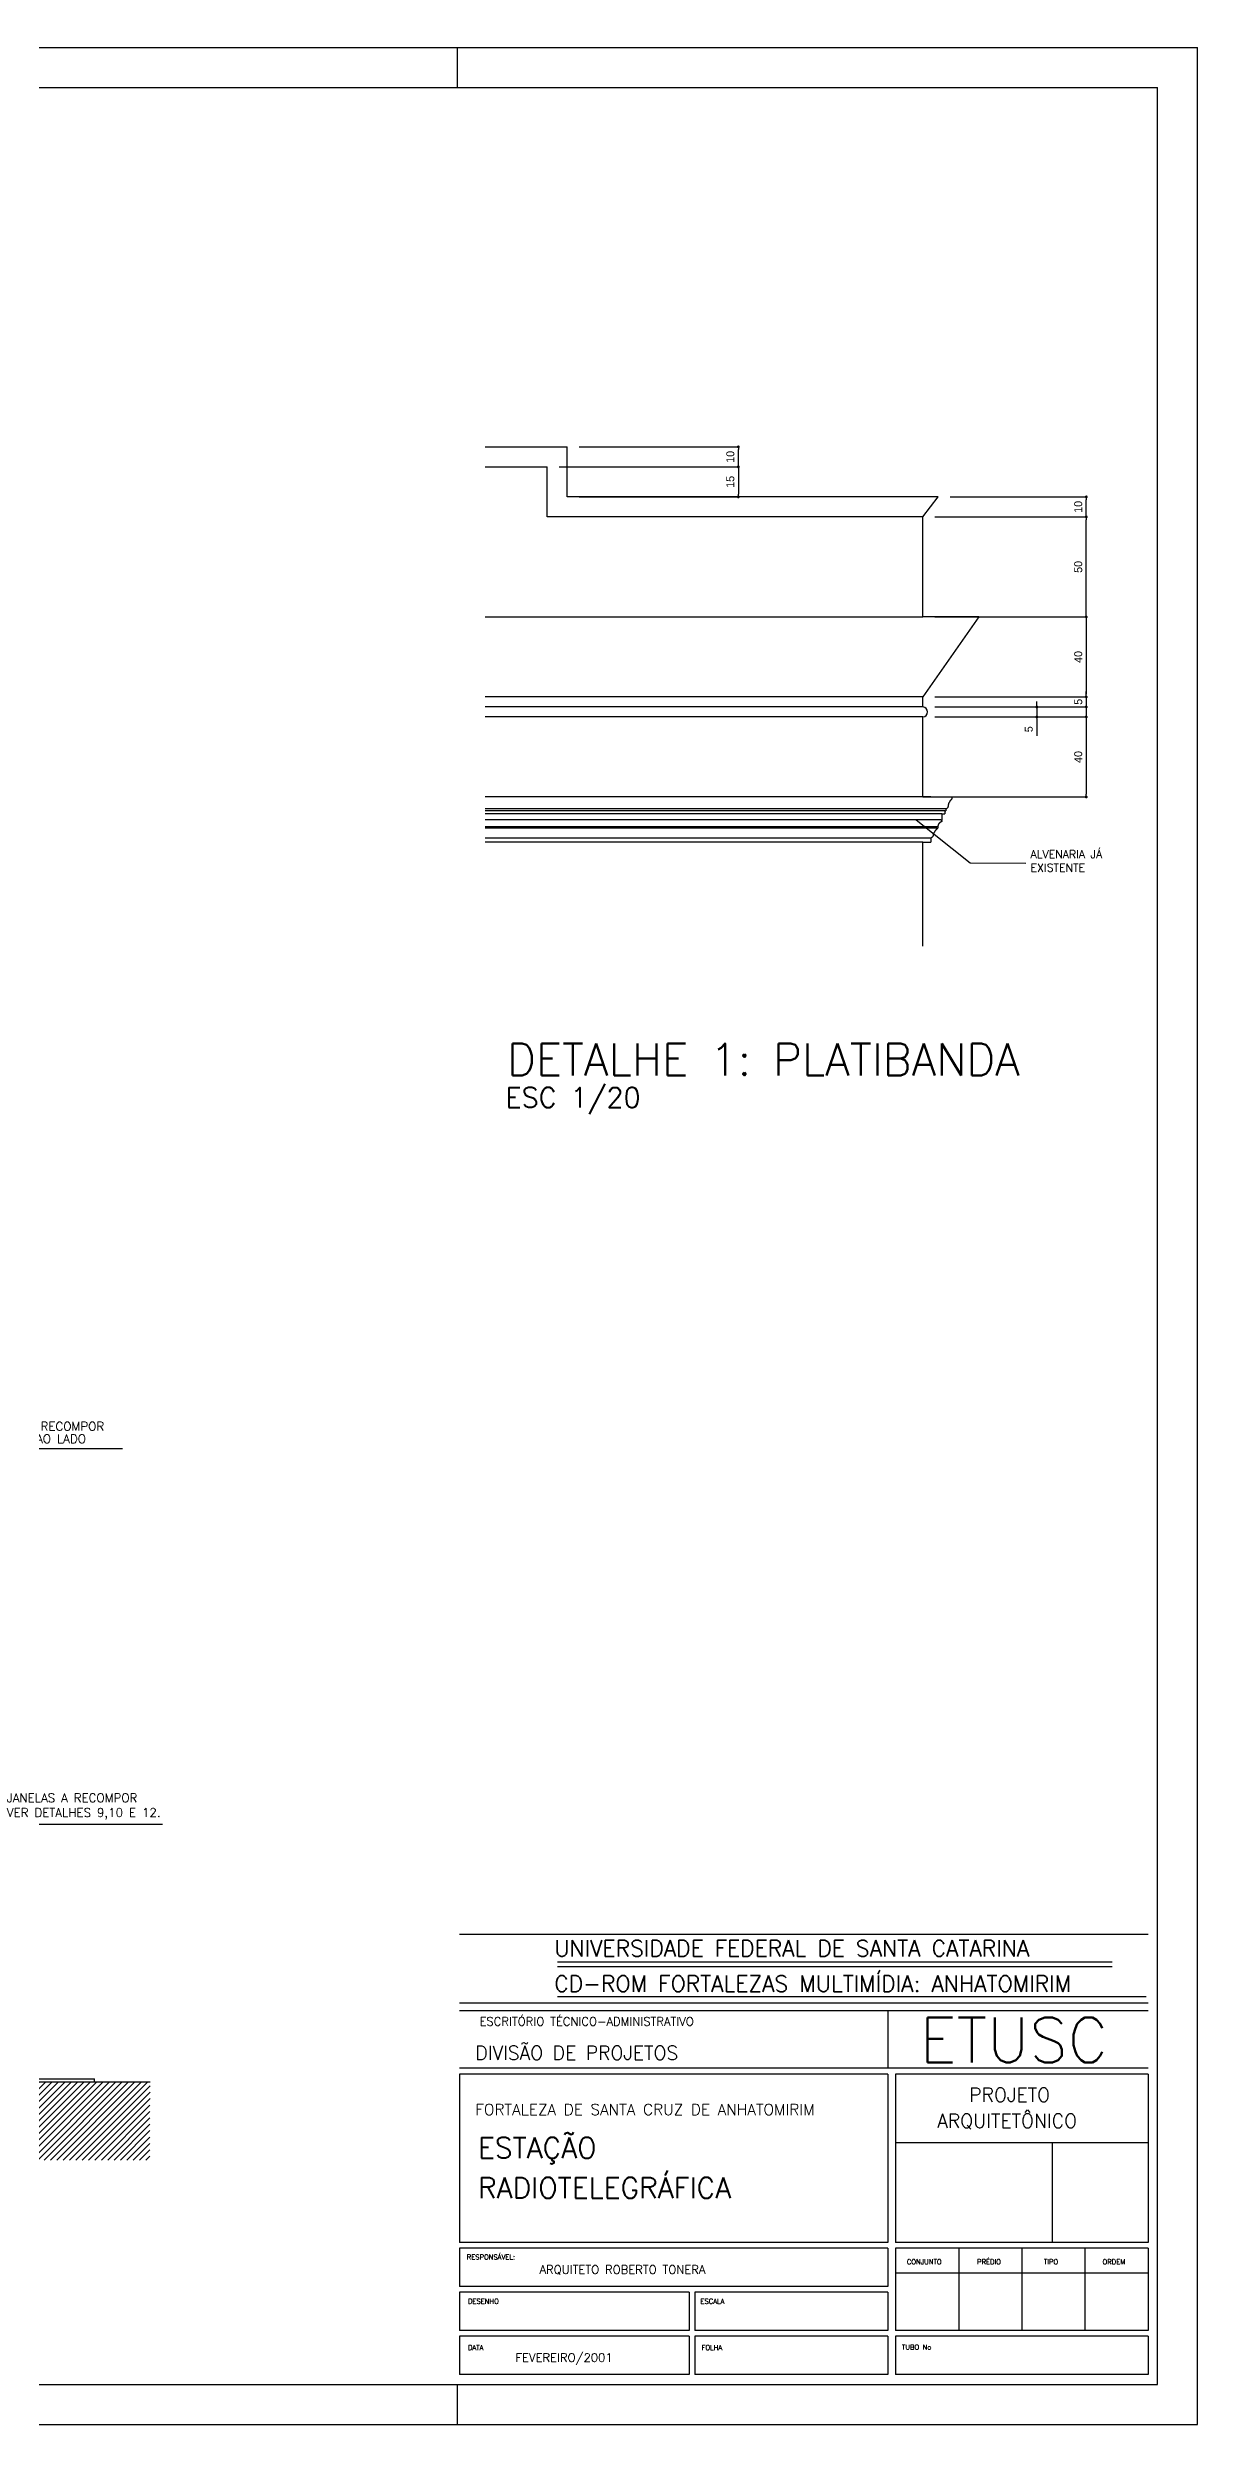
# Model space of a CAD drawing. Extents: x -1098 to 3016, y -832 to 644.
# Drawn here: x -544 to -257, y -779 to -185 of the extents above; entities that cross this region are included whole.
import ezdxf

# ---------------------------------------------------------------- set-up
doc = ezdxf.new("R2010")
doc.units = 0
doc.header["$MEASUREMENT"] = 0
doc.layers.get('0').update_dxf_attribs({"linetype": 'CONTINUOUS'})
doc.layers.get('DEFPOINTS').update_dxf_attribs({"linetype": 'CONTINUOUS'})
for name, color, linetype in [('ESQUADRIAS', 2, 'CONTINUOUS'), ('HACHURA', 1, 'CONTINUOUS'), ('MARGEMINT', 6, 'CONTINUOUS'), ('MARGEMTEXT', 1, 'CONTINUOUS'), ('MARGEXT', 2, 'CONTINUOUS'), ('MARGINT', 6, 'CONTINUOUS'), ('PAREDE', 1, 'CONTINUOUS'), ('PAREDES', 7, 'CONTINUOUS'), ('PISO', 1, 'CONTINUOUS'), ('TERRA', 7, 'CONTINUOUS'), ('TEXT1', 3, 'CONTINUOUS'), ('TEXT2', 6, 'CONTINUOUS')]:
    doc.layers.add(name, color=color, linetype=linetype)
doc.styles.add('ROMANS', font='romans')
doc.dimstyles.new('ISO-25', dxfattribs={"dimtxt": 10, "dimasz": 3.5, "dimexe": 1.25, "dimexo": 15, "dimgap": 5, "dimtad": 1, "dimdec": 1, "dimtxsty": 'STANDARD', "dimblk": 'DOT', "dimcen": 2.5, "dimclrd": 1, "dimclre": 1, "dimclrt": 2, "dimazin": 3, "dimtfac": 1, "dimtdec": 1, "dimtmove": 0, "dimatfit": 3})

# ---------------------------------------------------------------- blocks, each defined once
blk = doc.blocks.new('_DOT')
at = {"color": 0, "linetype": 'BYBLOCK'}
blk.add_line((-0.5, 0), (-1, 0), dxfattribs=at)
at = {"color": 0, "linetype": 'BYBLOCK', "const_width": 0.5}
blk.add_lwpolyline([(-0.25, 0, 1), (0.25, 0, 1)], format="xyb", close=True, dxfattribs=at)
blk = doc.blocks.new('*D170')
at = {"color": 1, "linetype": 'BYBLOCK'}
for p, q in [((-322.18, -302.29), (-284.06, -302.29)), ((-284.31, -326.59), (-284.31, -302.99)), ((-322.18, -327.29), (-284.06, -327.29))]:
    blk.add_line(p, q, dxfattribs=at)
at = {"layer": 'DEFPOINTS', "color": 0, "linetype": 'BYBLOCK'}
for p in [(-325.18, -302.29), (-284.31, -302.29), (-325.18, -327.29)]:
    blk.add_point(p, dxfattribs=at)
at = {"color": 1, "linetype": 'BYBLOCK', "xscale": 0.7000000000000001, "yscale": 0.7000000000000001, "zscale": 0.7000000000000001}
for p, rotation in [((-284.31, -302.29), 90), ((-284.31, -327.29), 270)]:
    blk.add_blockref('_DOT', p, dxfattribs=dict(at, rotation=rotation))
at = {"color": 2, "linetype": 'BYBLOCK', "insert": (-286.31, -314.79), "char_height": 2, "attachment_point": 5, "rotation": 90}
blk.add_mtext('50', dxfattribs=at)
blk = doc.blocks.new('*D171')
at = {"color": 1, "linetype": 'BYBLOCK'}
for p, q in [((-322.18, -352.29), (-284.06, -352.29)), ((-284.31, -352.99), (-284.31, -371.59)), ((-322.18, -372.29), (-284.06, -372.29))]:
    blk.add_line(p, q, dxfattribs=at)
at = {"layer": 'DEFPOINTS', "color": 0, "linetype": 'BYBLOCK'}
for p in [(-325.18, -352.29), (-325.18, -372.29), (-284.31, -372.29)]:
    blk.add_point(p, dxfattribs=at)
at = {"color": 1, "linetype": 'BYBLOCK', "xscale": 0.7000000000000001, "yscale": 0.7000000000000001, "zscale": 0.7000000000000001}
for p, rotation in [((-284.31, -352.29), 90), ((-284.31, -372.29), 270)]:
    blk.add_blockref('_DOT', p, dxfattribs=dict(at, rotation=rotation))
at = {"color": 2, "linetype": 'BYBLOCK', "insert": (-286.31, -362.29), "char_height": 2, "attachment_point": 5, "rotation": 90}
blk.add_mtext('40', dxfattribs=at)
blk = doc.blocks.new('*D172')
at = {"color": 1, "linetype": 'BYBLOCK'}
for p, q in [((-322.18, -349.79), (-296.44, -349.79)), ((-296.69, -349.09), (-296.69, -348.39)), ((-296.69, -349.79), (-296.69, -352.29)), ((-322.18, -352.29), (-296.44, -352.29)), ((-296.69, -352.99), (-296.69, -357.02))]:
    blk.add_line(p, q, dxfattribs=at)
at = {"layer": 'DEFPOINTS', "color": 0, "linetype": 'BYBLOCK'}
for p in [(-325.18, -349.79), (-325.18, -352.29), (-296.69, -352.29)]:
    blk.add_point(p, dxfattribs=at)
at = {"color": 1, "linetype": 'BYBLOCK', "xscale": 0.7000000000000001, "yscale": 0.7000000000000001, "zscale": 0.7000000000000001}
for p, rotation in [((-296.69, -349.79), 270), ((-296.69, -352.29), 90)]:
    blk.add_blockref('_DOT', p, dxfattribs=dict(at, rotation=rotation))
at = {"color": 2, "linetype": 'BYBLOCK', "insert": (-298.69, -355.36), "char_height": 2, "attachment_point": 5, "rotation": 90}
blk.add_mtext('5', dxfattribs=at)
blk = doc.blocks.new('*D173')
at = {"color": 1, "linetype": 'BYBLOCK'}
for p, q in [((-322.18, -327.29), (-284.06, -327.29)), ((-284.31, -327.99), (-284.31, -346.59)), ((-322.18, -347.29), (-284.06, -347.29))]:
    blk.add_line(p, q, dxfattribs=at)
at = {"layer": 'DEFPOINTS', "color": 0, "linetype": 'BYBLOCK'}
for p in [(-325.18, -327.29), (-325.18, -347.29), (-284.31, -347.29)]:
    blk.add_point(p, dxfattribs=at)
at = {"color": 1, "linetype": 'BYBLOCK', "xscale": 0.7000000000000001, "yscale": 0.7000000000000001, "zscale": 0.7000000000000001}
for p, rotation in [((-284.31, -327.29), 90), ((-284.31, -347.29), 270)]:
    blk.add_blockref('_DOT', p, dxfattribs=dict(at, rotation=rotation))
at = {"color": 2, "linetype": 'BYBLOCK', "insert": (-286.31, -337.29), "char_height": 2, "attachment_point": 5, "rotation": 90}
blk.add_mtext('40', dxfattribs=at)
blk = doc.blocks.new('*D174')
at = {"color": 1, "linetype": 'BYBLOCK'}
for p, q in [((-411.07, -284.79), (-371.06, -284.79)), ((-416.07, -289.79), (-371.06, -289.79)), ((-371.31, -289.09), (-371.31, -285.49))]:
    blk.add_line(p, q, dxfattribs=at)
at = {"layer": 'DEFPOINTS', "color": 0, "linetype": 'BYBLOCK'}
for p in [(-414.07, -284.79), (-371.31, -284.79), (-419.07, -289.79)]:
    blk.add_point(p, dxfattribs=at)
at = {"color": 1, "linetype": 'BYBLOCK', "xscale": 0.7000000000000001, "yscale": 0.7000000000000001, "zscale": 0.7000000000000001}
for p, rotation in [((-371.31, -284.79), 90), ((-371.31, -289.79), 270)]:
    blk.add_blockref('_DOT', p, dxfattribs=dict(at, rotation=rotation))
at = {"color": 2, "linetype": 'BYBLOCK', "insert": (-373.31, -287.29), "char_height": 2, "attachment_point": 5, "rotation": 90}
blk.add_mtext('10', dxfattribs=at)
blk = doc.blocks.new('*D175')
at = {"color": 1, "linetype": 'BYBLOCK'}
for p, q in [((-416.07, -289.79), (-371.06, -289.79)), ((-371.31, -290.49), (-371.31, -296.59)), ((-411.1, -297.29), (-371.06, -297.29))]:
    blk.add_line(p, q, dxfattribs=at)
at = {"layer": 'DEFPOINTS', "color": 0, "linetype": 'BYBLOCK'}
for p in [(-419.07, -289.79), (-414.1, -297.29), (-371.31, -297.29)]:
    blk.add_point(p, dxfattribs=at)
at = {"color": 1, "linetype": 'BYBLOCK', "xscale": 0.7000000000000001, "yscale": 0.7000000000000001, "zscale": 0.7000000000000001}
for p, rotation in [((-371.31, -289.79), 90), ((-371.31, -297.29), 270)]:
    blk.add_blockref('_DOT', p, dxfattribs=dict(at, rotation=rotation))
at = {"color": 2, "linetype": 'BYBLOCK', "insert": (-373.31, -293.54), "char_height": 2, "attachment_point": 5, "rotation": 90}
blk.add_mtext('15', dxfattribs=at)
blk = doc.blocks.new('*D176')
at = {"color": 1, "linetype": 'BYBLOCK'}
for p, q in [((-322.18, -302.29), (-284.06, -302.29)), ((-318.37, -297.29), (-284.06, -297.29)), ((-284.31, -301.59), (-284.31, -297.99))]:
    blk.add_line(p, q, dxfattribs=at)
at = {"layer": 'DEFPOINTS', "color": 0, "linetype": 'BYBLOCK'}
for p in [(-325.18, -302.29), (-321.37, -297.29), (-284.31, -297.29)]:
    blk.add_point(p, dxfattribs=at)
at = {"color": 1, "linetype": 'BYBLOCK', "xscale": 0.7000000000000001, "yscale": 0.7000000000000001, "zscale": 0.7000000000000001}
for p, rotation in [((-284.31, -297.29), 90), ((-284.31, -302.29), 270)]:
    blk.add_blockref('_DOT', p, dxfattribs=dict(at, rotation=rotation))
at = {"color": 2, "linetype": 'BYBLOCK', "insert": (-286.31, -299.79), "char_height": 2, "attachment_point": 5, "rotation": 90}
blk.add_mtext('10', dxfattribs=at)

msp = doc.modelspace()

# ---------------------------------------------------------------- hatches: boundary and pattern name
at = {"layer": 'HACHURA'}
h = msp.add_hatch(dxfattribs=at)
h.set_pattern_fill('ANSI31', color=256, scale=9, style=0)
h.set_pattern_definition([(45, (-19298.0355, -4128.9096), (-0.79549513, 0.79549513), [])])
h.paths.add_polyline_path([(-1007.605, -697.376), (-1007.605, -712.926), (-518.509, -712.926), (-518.395, -693.376), (-860.308, -693.376), (-860.308, -679.756), (-895.755, -679.756), (-895.755, -697.376)])

# ---------------------------------------------------------------- linework, layer by layer
at = {"layer": 'ESQUADRIAS', "color": 1}
for p, q in [((-322.175, -347.29), (-284.063, -347.29)), ((-322.175, -349.79), (-284.063, -349.79)), ((-284.313, -346.59), (-284.313, -345.89)), ((-284.313, -347.29), (-284.313, -349.79)), ((-284.313, -350.49), (-284.313, -354.523))]:
    msp.add_line(p, q, dxfattribs=at)
at = {"layer": 'MARGEMINT'}
for p, q in [((-268.869, -656.527), (-441, -656.527)), ((-268.869, -673.74), (-441, -673.74)), ((-268.869, -675.653), (-441, -675.653)), ((-268.869, -689.997), (-441, -689.997))]:
    msp.add_line(p, q, dxfattribs=at)
at = {"layer": 'MARGEMTEXT'}
for p, q in [((-333.896, -675.653), (-333.896, -689.997)), ((-333.896, -691.432), (-441, -691.432)), ((-441, -691.432), (-441, -733.508)), ((-333.896, -691.432), (-333.896, -733.508)), ((-268.869, -691.432), (-331.984, -691.432)), ((-331.984, -691.432), (-331.984, -733.508)), ((-268.869, -691.432), (-268.869, -733.508)), ((-268.869, -708.645), (-331.984, -708.645)), ((-292.82, -708.645), (-292.82, -733.508)), ((-333.896, -733.508), (-441, -733.508)), ((-333.896, -734.943), (-441, -734.943)), ((-441, -734.943), (-441, -744.505)), ((-333.896, -734.943), (-333.896, -744.505)), ((-268.869, -733.508), (-331.984, -733.508)), ((-331.984, -734.943), (-331.984, -755.503)), ((-268.869, -734.943), (-331.984, -734.943)), ((-316.205, -734.943), (-316.205, -755.503)), ((-300.426, -734.943), (-300.426, -755.503)), ((-284.648, -734.943), (-284.648, -755.503)), ((-268.869, -734.943), (-268.869, -755.503)), ((-268.869, -741.158), (-331.984, -741.158)), ((-333.896, -744.505), (-441, -744.505)), ((-383.623, -745.94), (-441, -745.94)), ((-441, -745.94), (-441, -755.503)), ((-383.623, -745.94), (-383.623, -755.503)), ((-333.896, -745.94), (-382.189, -745.94)), ((-382.189, -745.94), (-382.189, -755.503)), ((-333.896, -745.94), (-333.896, -755.503)), ((-383.623, -755.503), (-441, -755.503)), ((-383.623, -756.937), (-441, -756.937)), ((-441, -756.937), (-441, -766.5)), ((-383.623, -756.937), (-383.623, -766.5)), ((-333.896, -755.503), (-382.189, -755.503)), ((-333.896, -756.937), (-382.189, -756.937)), ((-382.189, -756.937), (-382.189, -766.5)), ((-333.896, -756.937), (-333.896, -766.5)), ((-268.869, -755.503), (-331.984, -755.503)), ((-268.869, -756.937), (-331.984, -756.937)), ((-331.984, -756.937), (-331.984, -766.5)), ((-268.869, -756.937), (-268.869, -766.5)), ((-383.623, -766.5), (-441, -766.5)), ((-333.896, -766.5), (-382.189, -766.5)), ((-268.869, -766.5), (-331.984, -766.5))]:
    msp.add_line(p, q, dxfattribs=at)
at = {"layer": 'MARGEXT'}
for p, q in [((-1097.5, -185), (-256.5, -185)), ((-441.5, -195), (-441.5, -185)), ((-256.5, -779), (-256.5, -185)), ((-441.5, -779), (-441.5, -769)), ((-1097.5, -779), (-256.5, -779))]:
    msp.add_line(p, q, dxfattribs=at)
at = {"layer": 'MARGINT'}
for p, q in [((-1072.5, -195), (-266.5, -195)), ((-266.5, -769), (-266.5, -195)), ((-1072.5, -769), (-266.5, -769))]:
    msp.add_line(p, q, dxfattribs=at)
at = {"layer": 'PAREDE', "color": 2}
for points in [[(-434.643, -289.79), (-419.074, -289.79)], [(-419.074, -302.29), (-419.074, -289.79)], [(-325.175, -302.29), (-419.074, -302.29)], [(-434.643, -327.29), (-325.175, -327.29)], [(-325.175, -347.29), (-434.643, -347.29)], [(-325.175, -349.79), (-434.643, -349.79)], [(-325.175, -352.29), (-434.643, -352.29)]]:
    msp.add_lwpolyline(points, dxfattribs=at)
at = {"layer": 'PAREDES'}
for points in [[(-434.643, -284.79), (-414.074, -284.79)], [(-414.098, -297.29), (-414.074, -284.79)], [(-321.375, -297.29), (-414.098, -297.29)], [(-325.175, -302.29), (-321.375, -297.29)], [(-325.175, -327.29), (-325.175, -302.29)], [(-311.154, -327.29), (-325.175, -347.29)], [(-311.154, -327.29), (-325.175, -327.29)], [(-325.175, -349.79), (-325.175, -347.29)], [(-325.175, -372.29), (-325.175, -352.29)], [(-325.175, -372.29), (-323.175, -372.29), (-323.175, -372.29), (-323.175, -372.29), (-317.925, -372.29)], [(-323.175, -372.29), (-323.175, -372.29)], [(-317.925, -372.79), (-317.997, -372.878), (-318.06, -372.949), (-318.115, -373.006), (-318.164, -373.051), (-318.206, -373.088), (-318.244, -373.119), (-318.277, -373.146), (-318.307, -373.172), (-318.333, -373.2), (-318.358, -373.229), (-318.38, -373.26), (-318.4, -373.29), (-318.419, -373.321), (-318.436, -373.352), (-318.452, -373.382), (-318.468, -373.411), (-318.483, -373.438), (-318.497, -373.465), (-318.512, -373.491), (-318.528, -373.519), (-318.544, -373.547), (-318.561, -373.579), (-318.58, -373.613), (-318.6, -373.652), (-318.623, -373.695), (-318.647, -373.743), (-318.671, -373.794), (-318.696, -373.847), (-318.72, -373.903), (-318.742, -373.961), (-318.762, -374.019), (-318.779, -374.077), (-318.792, -374.135), (-318.802, -374.193), (-318.81, -374.249), (-318.817, -374.306), (-318.822, -374.362), (-318.828, -374.417), (-318.834, -374.471), (-318.842, -374.526), (-318.852, -374.579), (-318.863, -374.632), (-318.877, -374.685), (-318.892, -374.736), (-318.909, -374.788), (-318.928, -374.838), (-318.948, -374.888), (-318.969, -374.937), (-318.991, -374.985), (-319.018, -375.032), (-319.051, -375.078), (-319.095, -375.123), (-319.151, -375.167), (-319.223, -375.209), (-319.313, -375.25), (-319.425, -375.29)], [(-317.925, -372.29), (-317.925, -372.79)], [(-321.675, -380.04), (-321.675, -380.29)], [(-321.675, -380.04), (-321.425, -380.04)], [(-320.675, -378.04), (-320.622, -378.063), (-320.578, -378.084), (-320.543, -378.103), (-320.516, -378.121), (-320.494, -378.137), (-320.478, -378.153), (-320.466, -378.167), (-320.457, -378.181), (-320.449, -378.195), (-320.443, -378.209), (-320.438, -378.223), (-320.434, -378.236), (-320.432, -378.25), (-320.431, -378.264), (-320.43, -378.278), (-320.431, -378.292), (-320.432, -378.306), (-320.435, -378.321), (-320.438, -378.335), (-320.442, -378.35), (-320.447, -378.364), (-320.453, -378.378), (-320.46, -378.391), (-320.468, -378.404), (-320.476, -378.417), (-320.486, -378.428), (-320.496, -378.439), (-320.507, -378.449), (-320.519, -378.459), (-320.532, -378.468), (-320.545, -378.477), (-320.558, -378.485), (-320.572, -378.492), (-320.586, -378.499), (-320.601, -378.506), (-320.616, -378.513), (-320.631, -378.521), (-320.646, -378.529), (-320.661, -378.538), (-320.677, -378.547), (-320.692, -378.558), (-320.708, -378.57), (-320.723, -378.583), (-320.739, -378.596), (-320.754, -378.609), (-320.77, -378.622), (-320.786, -378.635), (-320.803, -378.647), (-320.819, -378.658), (-320.836, -378.668), (-320.853, -378.678), (-320.87, -378.688), (-320.887, -378.698), (-320.905, -378.708), (-320.922, -378.719), (-320.939, -378.73), (-320.956, -378.743), (-320.973, -378.756), (-320.989, -378.77), (-321.006, -378.785), (-321.022, -378.8), (-321.038, -378.815), (-321.054, -378.83), (-321.069, -378.844), (-321.084, -378.858), (-321.099, -378.872), (-321.114, -378.886), (-321.128, -378.9), (-321.142, -378.914), (-321.156, -378.93), (-321.169, -378.946), (-321.182, -378.964), (-321.194, -378.983), (-321.206, -379.005), (-321.218, -379.027), (-321.23, -379.052), (-321.242, -379.078), (-321.253, -379.105), (-321.265, -379.134), (-321.277, -379.165), (-321.289, -379.197), (-321.302, -379.232), (-321.317, -379.27), (-321.333, -379.313), (-321.351, -379.36), (-321.372, -379.413), (-321.397, -379.473), (-321.425, -379.54)], [(-321.425, -379.54), (-321.425, -380.04)], [(-320.675, -378.04), (-320.425, -378.04)], [(-320.425, -376.54), (-320.425, -378.04)], [(-320.425, -376.54), (-319.675, -376.54)], [(-319.675, -375.79), (-319.675, -376.54)], [(-319.675, -375.79), (-319.425, -375.79)], [(-319.425, -375.29), (-319.425, -375.79)], [(-325.175, -383.54), (-323.175, -383.54)], [(-325.175, -409.557), (-325.175, -383.54)], [(-321.675, -380.29), (-321.747, -380.378), (-321.81, -380.449), (-321.865, -380.506), (-321.914, -380.551), (-321.956, -380.588), (-321.994, -380.619), (-322.027, -380.646), (-322.057, -380.672), (-322.083, -380.7), (-322.108, -380.729), (-322.13, -380.76), (-322.15, -380.79), (-322.169, -380.821), (-322.186, -380.852), (-322.202, -380.882), (-322.218, -380.911), (-322.233, -380.938), (-322.247, -380.965), (-322.262, -380.991), (-322.278, -381.019), (-322.294, -381.047), (-322.311, -381.079), (-322.33, -381.113), (-322.35, -381.152), (-322.373, -381.195), (-322.397, -381.243), (-322.422, -381.293), (-322.447, -381.346), (-322.471, -381.401), (-322.494, -381.456), (-322.516, -381.511), (-322.535, -381.565), (-322.551, -381.618), (-322.564, -381.67), (-322.575, -381.719), (-322.584, -381.767), (-322.593, -381.813), (-322.601, -381.858), (-322.609, -381.901), (-322.618, -381.942), (-322.627, -381.982), (-322.638, -382.02), (-322.65, -382.056), (-322.664, -382.091), (-322.679, -382.124), (-322.695, -382.157), (-322.713, -382.188), (-322.733, -382.218), (-322.755, -382.247), (-322.781, -382.277), (-322.814, -382.308), (-322.856, -382.343), (-322.911, -382.382), (-322.981, -382.427), (-323.068, -382.479), (-323.175, -382.54)], [(-323.175, -382.54), (-323.175, -383.54)]]:
    msp.add_lwpolyline(points, dxfattribs=at)
at = {"layer": 'PAREDES', "color": 2}
for points in [[(-323.175, -372.29), (-434.643, -372.29)], [(-319.425, -375.29), (-434.643, -375.29)], [(-319.675, -375.79), (-434.643, -375.79)], [(-320.425, -376.54), (-434.643, -376.54)], [(-320.675, -378.04), (-434.643, -378.04)], [(-321.425, -379.751), (-434.643, -379.751)], [(-321.675, -380.04), (-434.643, -380.04)], [(-323.175, -382.54), (-434.643, -382.54)], [(-325.175, -383.54), (-434.643, -383.54)]]:
    msp.add_lwpolyline(points, dxfattribs=at)
at = {"layer": 'PAREDES'}
msp.add_arc((-325.252, -351.04), 1.252, 273.514621, 86.485379, dxfattribs=at)
at = {"layer": 'PISO'}
for points in [[(-556.871, -692.616), (-532.271, -692.616)], [(-532.271, -693.376), (-532.271, -692.616)]]:
    msp.add_lwpolyline(points, dxfattribs=at)
at = {"layer": 'TERRA'}
msp.add_lwpolyline([(-860.308, -693.376), (-518.395, -693.376)], dxfattribs=at)
at = {"layer": 'TEXT1'}
for p, q in [((-277.869, -663.47), (-416.53, -663.47)), ((-277.869, -664.675), (-416.53, -664.675)), ((-269.37, -672.103), (-416.53, -672.103))]:
    msp.add_line(p, q, dxfattribs=at)

# ---------------------------------------------------------------- block references
at = {"layer": 'ESQUADRIAS', "color": 1, "xscale": 0.7000000000000001, "yscale": 0.7000000000000001, "zscale": 0.7000000000000001}
for p, rotation in [((-284.313, -347.29), 270), ((-284.313, -349.79), 90)]:
    msp.add_blockref('_DOT', p, dxfattribs=dict(at, rotation=rotation))

# ---------------------------------------------------------------- texts
at = {"layer": 'ESQUADRIAS', "color": 2, "style": 'ROMANS'}
for s, p in [('PLATIBANDA A RECOMPOR', (-567.164, -530.643)), ('VER DETALHE AO LADO', (-567.537, -533.763)), ('JANELAS A RECOMPOR', (-554.228, -623.502)), ('VER DETALHES 9,10 E 12.', (-554.189, -627.173))]:
    msp.add_text(s, height=2.17, dxfattribs=at).set_placement(p)
at = {"layer": 'ESQUADRIAS', "color": 2, "insert": (-286.313, -348.503), "char_height": 2, "attachment_point": 5, "rotation": 90}
msp.add_mtext('5', dxfattribs=at)
at = {"layer": 'TEXT1', "style": 'ROMANS'}
for s, height, p in [('UNIVERSIDADE FEDERAL DE SANTA CATARINA', 4.01639, (-417.311, -662.018)), ('CD-ROM FORTALEZAS MULTIMÍDIA: ANHATOMIRIM', 4.01639, (-417.335, -670.861)), ('ESCRITÓRIO TÉCNICO-ADMINISTRATIVO', 2.12234, (-436.018, -679.35)), ('DIVISÃO DE PROJETOS', 3.44262, (-437.08, -687.84)), ('PROJETO', 3.4426, (-313.58, -698.34)), ('FORTALEZA DE SANTA CRUZ DE ANHATOMIRIM', 2.78852, (-437.078, -701.706)), ('ARQUITETÔNICO', 3.44262, (-321.58, -704.84)), ('ESTAÇÃO ', 5.1639, (-436.405, -712.436)), ('RADIOTELEGRÁFICA', 5.16393, (-436.405, -722.436)), ('RESPONSÁVEL:', 1.24317, (-439.204, -737.788)), ('ARQUITETO ROBERTO TONERA', 2.12234, (-421.018, -741.35)), ('CONJUNTO  ', 1.2432, (-329.165, -738.974)), ('PRÉDIO', 1.2432, (-311.61, -738.974)), ('TIPO', 1.2432, (-294.919, -738.974)), ('ORDEM', 1.2432, (-280.242, -738.974)), ('DESENHO                       ', 1.24317, (-438.921, -748.825)), ('ESCALA', 1.2432, (-380.789, -748.825)), ('DATA                              ', 1.24317, (-438.921, -760.393)), ('FOLHA', 1.2432, (-380.501, -760.393)), ('TUBO No', 1.2432, (-330.402, -760.305)), ('FEVEREIRO/2001', 2.12234, (-427.018, -763.35))]:
    msp.add_text(s, height=height, dxfattribs=at).set_placement(p)
at = {"layer": 'TEXT2', "style": 'ROMANS'}
for s, height, p in [('DETALHE 1: PLATIBANDA', 8, (-429.118, -441.868)), ('ESC 1/20', 5, (-429.578, -449.886)), ('ETUSC', 11.1926, (-325.888, -688.505))]:
    msp.add_text(s, height=height, dxfattribs=at).set_placement(p)
at = {"layer": 'TEXT2', "insert": (-298.244, -385.62), "char_height": 2, "width": 25.04998, "attachment_point": 1, "style": 'ROMANS'}
msp.add_mtext('ALVENARIA JÁ EXISTENTE', dxfattribs=at)

# ---------------------------------------------------------------- dimensions: what is measured, and where the dimension line sits
at = {"layer": 'ESQUADRIAS', "color": 1}
for base, p1, p2, picture, middle in [((-371.311, -284.79), (-419.074, -289.79), (-414.074, -284.79), '*D174', (-373.311, -287.29)), ((-371.311, -297.29), (-419.074, -289.79), (-414.098, -297.29), '*D175', (-373.311, -293.54)), ((-284.313, -297.29), (-325.175, -302.29), (-321.375, -297.29), '*D176', (-286.313, -299.79)), ((-284.313, -302.29), (-325.175, -327.29), (-325.175, -302.29), '*D170', (-286.313, -314.79)), ((-284.313, -347.29), (-325.175, -327.29), (-325.175, -347.29), '*D173', (-286.313, -337.29)), ((-296.686, -352.29), (-325.175, -349.79), (-325.175, -352.29), '*D172', (-298.686, -355.357)), ((-284.313, -372.29), (-325.175, -352.29), (-325.175, -372.29), '*D171', (-286.313, -362.29))]:
    dim = msp.add_linear_dim(base=base, p1=p1, p2=p2, angle=90, dimstyle='ISO-25', override={"dimscale": 0.2, "dimlfac": 2}, dxfattribs=at)
    dim.commit()
    dim.dimension.update_dxf_attribs({"geometry": picture, "text_midpoint": middle})

# ---------------------------------------------------------------- leaders
at = {"layer": 'ESQUADRIAS', "color": 1, "annotation_type": 0, "has_hookline": 1, "hookline_direction": 0, "text_width": 20.19}
msp.add_leader([(-326.845, -378.04), (-313.312, -388.733), (-299.433, -388.801)], dimstyle='ISO-25', override={"dimscale": 0.2, "dimgap": 5, "dimtad": 0, "dimlfac": 2.5}, dxfattribs=at)
at = {"layer": 'ESQUADRIAS', "color": 1}
for points in [[(-594.461, -553.105), (-594.461, -535.091), (-525.261, -535.091)], [(-600.003, -628.984), (-515.254, -628.984)]]:
    msp.add_leader(points, dimstyle='ISO-25', override={"dimscale": 0.2, "dimgap": 5, "dimtad": 0, "dimlfac": 5}, dxfattribs=at)

doc.saveas('drawing.dxf')
